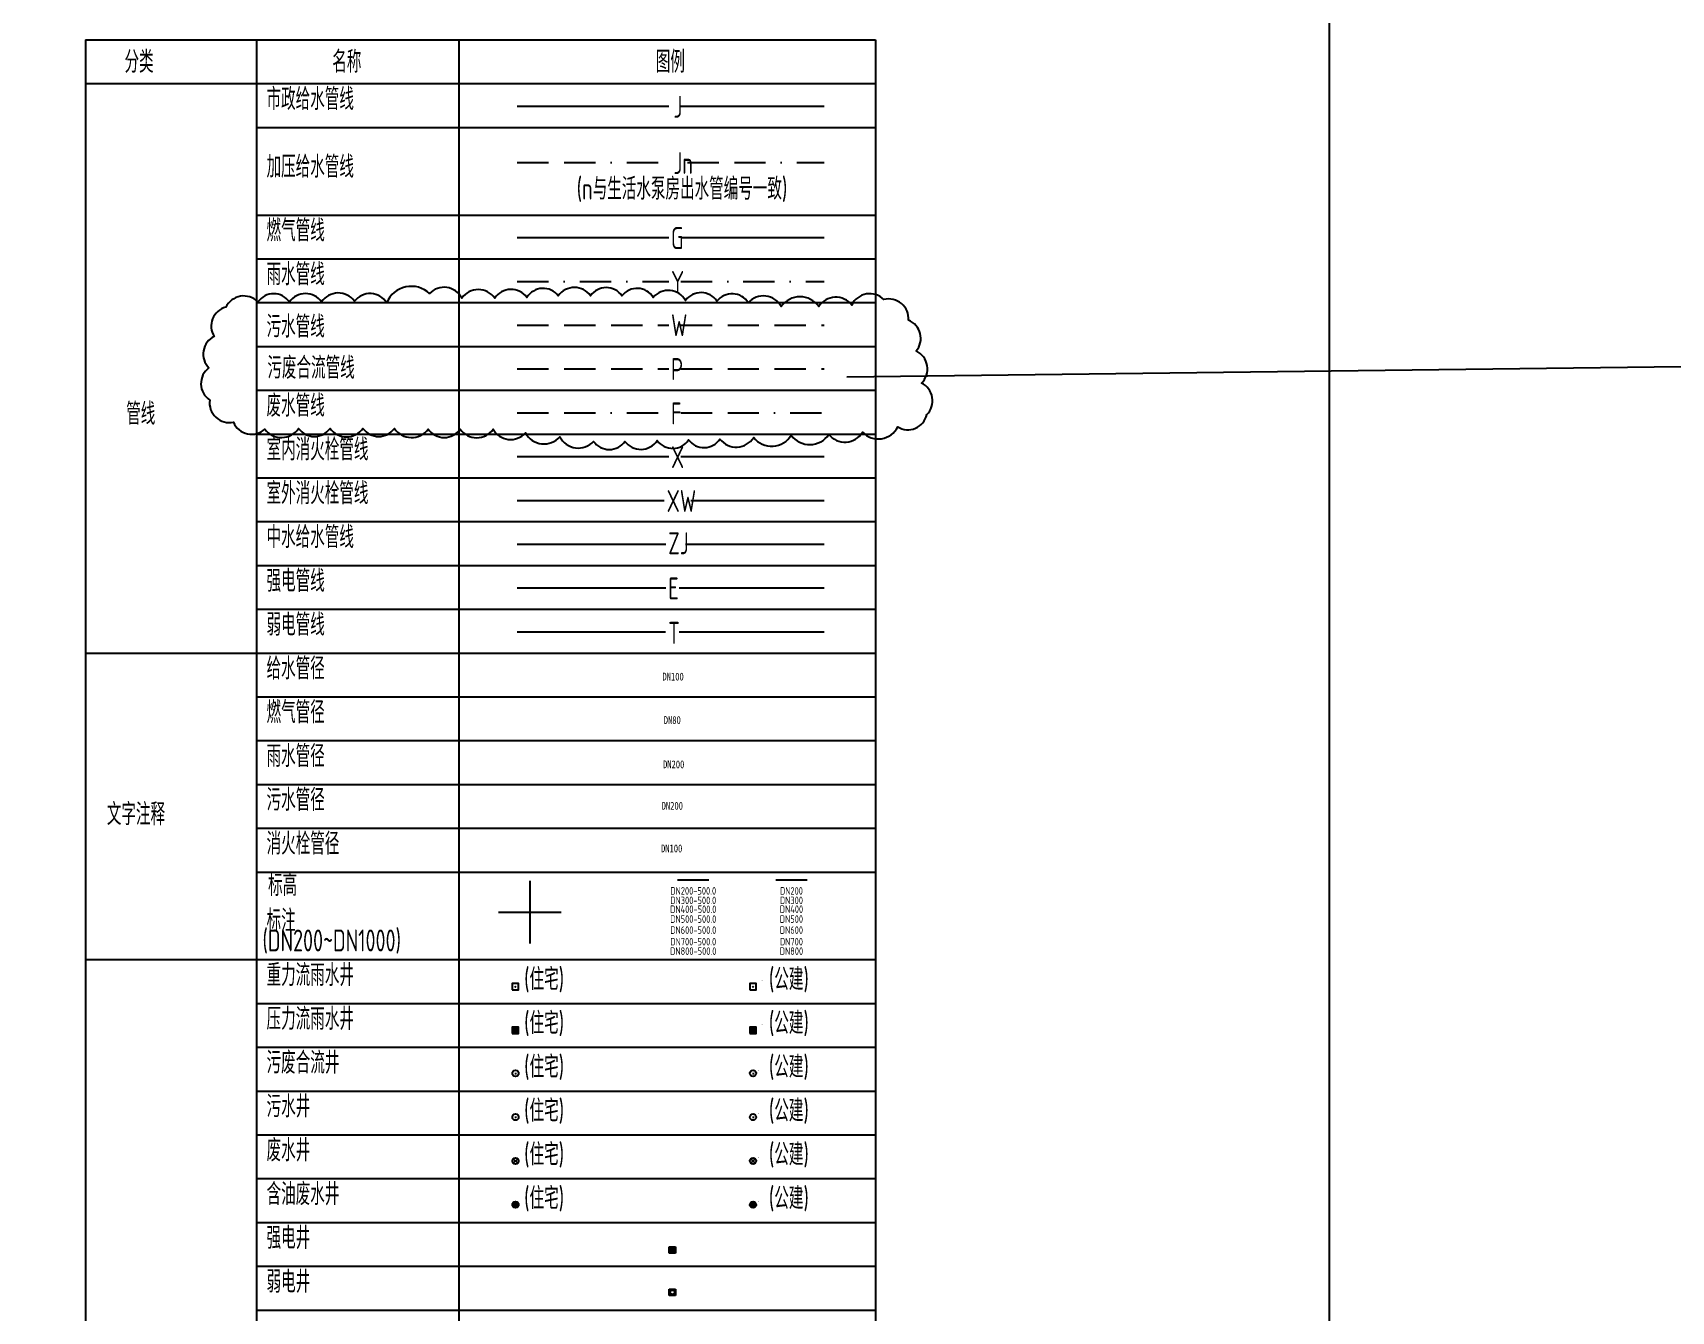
# Model space of a CAD drawing. Extents: x -84241 to 2571207, y -225492 to 1687411.
# Drawn here: x 112510 to 138707, y -3209 to 17221 of the extents above; entities that cross this region are included whole.
import ezdxf

# ---------------------------------------------------------------- set-up
doc = ezdxf.new("R2010")
doc.units = 0
doc.header["$LTSCALE"] = 1000
for name, pattern in [('BORDER', [1.75, 0.5, -0.25, 0.5, -0.25, 0, -0.25]), ('CONTINOUS', [0]), ('DASHDOT', [1, 0.5, -0.25, 0, -0.25]), ('DASHED', [0.75, 0.5, -0.25])]:
    doc.linetypes.add(name, pattern=pattern)
doc.layers.get('0').update_dxf_attribs({"linetype": 'CONTINUOUS'})
doc.layers.get('Defpoints').update_dxf_attribs({"linetype": 'CONTINUOUS'})
doc.layers.add('20200618更新内容', color=1, linetype='CONTINUOUS', plot=False)
for name, color, linetype in [('W-DRAI-DIMS', 51, 'CONTINUOUS'), ('W-DRAI-EQPM', 50, 'CONTINUOUS'), ('W-DRAI-NOTE', 50, 'CONTINUOUS'), ('W-DRAI-SEWA-PIPE', 4, 'DASHED'), ('W-DRAI-WAST-PIPE', 41, 'BORDER'), ('W-E-DIMS', 200, 'CONTINUOUS'), ('W-E-PIPE', 4, 'CONTINUOUS'), ('W-FRPT-HYDT-DIMS', 61, 'CONTINUOUS'), ('W-FRPT-HYDT-PIPE', 1, 'CONTINUOUS'), ('W-FRPT-NOTE', 60, 'CONTINUOUS'), ('W-GAS-DIMS', 201, 'CONTINUOUS'), ('W-GAS-NOTE', 200, 'CONTINUOUS'), ('W-GAS-PIPE', 2, 'CONTINUOUS'), ('W-gx-EN-note', 7, 'CONTINOUS'), ('W-gx-ET-note', 7, 'CONTINOUS'), ('W-NOTE', 40, 'CONTINUOUS'), ('W-RAIN-DIMS', 61, 'CONTINUOUS'), ('W-RAIN-EQPM', 60, 'CONTINUOUS'), ('W-RAIN-NOTE', 60, 'CONTINUOUS'), ('W-RAIN-PIPE', 6, 'DASHDOT'), ('W-RECL-PIPE', 6, 'CONTINUOUS'), ('W-T-DIMS', 140, 'CONTINUOUS'), ('W-T-PIPE', 6, 'CONTINUOUS'), ('W-WSUP-COOL-PIPE', 3, 'CONTINUOUS'), ('W-WSUP-DIMS', 41, 'CONTINUOUS'), ('W-WSUP-NOTE', 40, 'CONTINUOUS')]:
    doc.layers.add(name, color=color, linetype=linetype)
doc.styles.add('TH-STYLE1', font='', dxfattribs={"width": 0.8})
doc.styles.add('TH-STYLE3', font='tssdeng.shx', dxfattribs={"width": 0.7, "bigfont": 'tssdchn.shx'})
doc.styles.add('W-text', font='', dxfattribs={"width": 0.8})
doc.styles.get('TH-STYLE1').set_extended_font_data('STFangsong')
doc.styles.get('W-text').set_extended_font_data('STFangsong')
doc.dimstyles.new('w-DN200', dxfattribs={"dimtxt": 1.2, "dimasz": 0.5, "dimexe": 0.5, "dimexo": 0.5, "dimgap": 0.05, "dimtad": 1, "dimdec": 1, "dimzin": 0, "dimdsep": 46, "dimtxsty": 'W-text', "dimblk": 'ARCHTICK', "dimcen": 0.09, "dimdle": 0.5, "dimse1": 1, "dimse2": 1, "dimsd1": 1, "dimsd2": 1, "dimclrd": 256, "dimclre": 256, "dimclrt": 256, "dimadec": 0, "dimazin": 0, "dimtfac": 1, "dimtdec": 1, "dimtmove": 2, "dimatfit": 2, "dimfxl": 0.5, "dimtolj": 1, "dimlwd": -1, "dimlwe": -1, "dimarcsym": 0})
doc.dimstyles.new('w-DN300', dxfattribs={"dimtxt": 1.2, "dimasz": 0.5, "dimexe": 0.5, "dimexo": 0.5, "dimgap": 0.05, "dimtad": 1, "dimdec": 1, "dimzin": 0, "dimdsep": 46, "dimtxsty": 'W-text', "dimblk": 'ARCHTICK', "dimcen": 0.09, "dimdle": 0.5, "dimse1": 1, "dimse2": 1, "dimsd1": 1, "dimsd2": 1, "dimclrd": 256, "dimclre": 256, "dimclrt": 256, "dimadec": 0, "dimazin": 0, "dimtfac": 1, "dimtdec": 1, "dimtmove": 2, "dimatfit": 2, "dimfxl": 0.5, "dimtolj": 1, "dimlwd": -1, "dimlwe": -1, "dimarcsym": 0})
doc.dimstyles.new('w-DN400', dxfattribs={"dimtxt": 1.2, "dimasz": 0.5, "dimexe": 0.5, "dimexo": 0.5, "dimgap": 0.05, "dimtad": 1, "dimdec": 1, "dimzin": 0, "dimdsep": 46, "dimtxsty": 'W-text', "dimblk": 'ARCHTICK', "dimcen": 0.09, "dimdle": 0.5, "dimse1": 1, "dimse2": 1, "dimsd1": 1, "dimsd2": 1, "dimclrd": 256, "dimclre": 256, "dimclrt": 256, "dimadec": 0, "dimazin": 0, "dimtfac": 1, "dimtdec": 1, "dimtmove": 2, "dimatfit": 2, "dimfxl": 0.5, "dimtolj": 1, "dimlwd": -1, "dimlwe": -1, "dimarcsym": 0})
doc.dimstyles.new('w-DN500', dxfattribs={"dimtxt": 1.2, "dimasz": 0.5, "dimexe": 0.5, "dimexo": 0.5, "dimgap": 0.05, "dimtad": 1, "dimdec": 1, "dimzin": 0, "dimdsep": 46, "dimtxsty": 'W-text', "dimblk": 'ARCHTICK', "dimcen": 0.09, "dimdle": 0.5, "dimse1": 1, "dimse2": 1, "dimsd1": 1, "dimsd2": 1, "dimclrd": 256, "dimclre": 256, "dimclrt": 256, "dimadec": 0, "dimazin": 0, "dimtfac": 1, "dimtdec": 1, "dimtmove": 2, "dimatfit": 2, "dimfxl": 0.5, "dimtolj": 1, "dimlwd": -1, "dimlwe": -1, "dimarcsym": 0})
doc.dimstyles.new('w-DN600', dxfattribs={"dimtxt": 1.2, "dimasz": 0.5, "dimexe": 0.5, "dimexo": 0.5, "dimgap": 0.05, "dimtad": 1, "dimdec": 1, "dimzin": 0, "dimdsep": 46, "dimtxsty": 'W-text', "dimblk": 'ARCHTICK', "dimcen": 0.09, "dimdle": 0.5, "dimse1": 1, "dimse2": 1, "dimsd1": 1, "dimsd2": 1, "dimclrd": 256, "dimclre": 256, "dimclrt": 256, "dimadec": 0, "dimazin": 0, "dimtfac": 1, "dimtdec": 1, "dimtmove": 2, "dimatfit": 2, "dimfxl": 0.5, "dimtolj": 1, "dimlwd": -1, "dimlwe": -1, "dimarcsym": 0})
doc.dimstyles.new('w-DN700', dxfattribs={"dimtxt": 1.2, "dimasz": 0.5, "dimexe": 0.5, "dimexo": 0.5, "dimgap": 0.05, "dimtad": 1, "dimdec": 1, "dimzin": 0, "dimdsep": 46, "dimtxsty": 'W-text', "dimblk": 'ARCHTICK', "dimcen": 0.09, "dimdle": 0.5, "dimse1": 1, "dimse2": 1, "dimsd1": 1, "dimsd2": 1, "dimclrd": 256, "dimclre": 256, "dimclrt": 256, "dimadec": 0, "dimazin": 0, "dimtfac": 1, "dimtdec": 1, "dimtmove": 2, "dimatfit": 2, "dimfxl": 0.5, "dimtolj": 1, "dimlwd": -1, "dimlwe": -1, "dimarcsym": 0})
doc.dimstyles.new('w-DN800', dxfattribs={"dimtxt": 1.2, "dimasz": 0.5, "dimexe": 0.5, "dimexo": 0.5, "dimgap": 0.05, "dimtad": 1, "dimdec": 1, "dimzin": 0, "dimdsep": 46, "dimtxsty": 'W-text', "dimblk": 'ARCHTICK', "dimcen": 0.09, "dimdle": 0.5, "dimse1": 1, "dimse2": 1, "dimsd1": 1, "dimsd2": 1, "dimclrd": 256, "dimclre": 256, "dimclrt": 256, "dimadec": 0, "dimazin": 0, "dimtfac": 1, "dimtdec": 1, "dimtmove": 2, "dimatfit": 2, "dimfxl": 0.5, "dimtolj": 1, "dimlwd": -1, "dimlwe": -1, "dimarcsym": 0})

# ---------------------------------------------------------------- blocks, each defined once
blk = doc.blocks.new('*U109')
at = {"layer": 'W-WSUP-DIMS', "style": 'TH-STYLE1', "width": 0.8}
blk.add_text('DN100', height=1.25, dxfattribs=at).set_placement((0.49, 0.35))
blk = doc.blocks.new('*U112')
at = {"layer": 'W-DRAI-DIMS', "style": 'TH-STYLE1', "width": 0.8}
blk.add_text('DN200', height=1.25, dxfattribs=at).set_placement((0.71, 0.42))
blk = doc.blocks.new('*U113')
at = {"layer": 'W-FRPT-HYDT-DIMS', "style": 'TH-STYLE1', "width": 0.8}
blk.add_text('DN100', height=1.25, dxfattribs=at).set_placement((0.51, 0.78))
blk = doc.blocks.new('*U111')
at = {"layer": 'W-RAIN-DIMS', "style": 'TH-STYLE1', "width": 0.8}
blk.add_text('DN200', height=1.25, dxfattribs=at).set_placement((0.37, 0.26))
blk = doc.blocks.new('*U110')
at = {"layer": 'W-GAS-DIMS', "style": 'TH-STYLE1', "width": 0.8}
blk.add_text('DN80', height=1.25, dxfattribs=at).set_placement((0.5, 0.75))
blk = doc.blocks.new('*U104')
at = {"layer": 'W-DRAI-NOTE'}
for p, q in [((0, 5), (0, 0)), ((-5, 0), (0, 0)), ((0, 0), (5, 0)), ((0, 0), (0, -5))]:
    blk.add_line(p, q, dxfattribs=at)
blk = doc.blocks.new('*D399')
at = {"layer": 'Defpoints', "color": 0, "transparency": 16777216}
for p in [(122820, 3683), (123320, 3683), (123320, 3606)]:
    blk.add_point(p, dxfattribs=at)
at = {"transparency": 16777216, "insert": (123070, 3508), "char_height": 120, "attachment_point": 5, "style": 'TH-STYLE3'}
blk.add_mtext('\\A1;DN200-500.0', dxfattribs=at)
blk = doc.blocks.new('_ArchTick')
at = {"color": 0, "linetype": 'ByBlock', "const_width": 0.4}
blk.add_lwpolyline([(-0.5, -0.5), (0.5, 0.5)], dxfattribs=at)
blk = doc.blocks.new('*D400')
at = {"layer": 'Defpoints', "color": 0, "transparency": 16777216}
for p in [(122820, 3606), (123320, 3606), (123320, 3529)]:
    blk.add_point(p, dxfattribs=at)
at = {"transparency": 16777216, "insert": (123070, 3356), "char_height": 120, "attachment_point": 5, "style": 'TH-STYLE3'}
blk.add_mtext('\\A1;DN300-500.0', dxfattribs=at)
blk = doc.blocks.new('*D401')
at = {"layer": 'Defpoints', "color": 0, "transparency": 16777216}
for p in [(122820, 3529), (123320, 3529), (123320, 3452)]:
    blk.add_point(p, dxfattribs=at)
at = {"transparency": 16777216, "insert": (123070, 3215), "char_height": 120, "attachment_point": 5, "style": 'TH-STYLE3'}
blk.add_mtext('\\A1;DN400-500.0', dxfattribs=at)
blk = doc.blocks.new('*D402')
at = {"layer": 'Defpoints', "color": 0, "transparency": 16777216}
for p in [(122820, 3452), (123320, 3452), (123320, 3375)]:
    blk.add_point(p, dxfattribs=at)
at = {"transparency": 16777216, "insert": (123070, 3057), "char_height": 120, "attachment_point": 5, "style": 'TH-STYLE3'}
blk.add_mtext('\\A1;DN500-500.0', dxfattribs=at)
blk = doc.blocks.new('*D403')
at = {"layer": 'Defpoints', "color": 0, "transparency": 16777216}
for p in [(122820, 3375), (123320, 3375), (123320, 3299)]:
    blk.add_point(p, dxfattribs=at)
at = {"transparency": 16777216, "insert": (123070, 2881), "char_height": 120, "attachment_point": 5, "style": 'TH-STYLE3'}
blk.add_mtext('\\A1;DN600-500.0', dxfattribs=at)
blk = doc.blocks.new('*D404')
at = {"layer": 'Defpoints', "color": 0, "transparency": 16777216}
for p in [(122820, 3299), (123320, 3299), (123320, 3222)]:
    blk.add_point(p, dxfattribs=at)
at = {"transparency": 16777216, "insert": (123070, 2696), "char_height": 120, "attachment_point": 5, "style": 'TH-STYLE3'}
blk.add_mtext('\\A1;DN700-500.0', dxfattribs=at)
blk = doc.blocks.new('*D405')
at = {"layer": 'Defpoints', "color": 0, "transparency": 16777216}
for p in [(122820, 3222), (123320, 3222), (123320, 3145)]:
    blk.add_point(p, dxfattribs=at)
at = {"transparency": 16777216, "insert": (123070, 2545), "char_height": 120, "attachment_point": 5, "style": 'TH-STYLE3'}
blk.add_mtext('\\A1;DN800-500.0', dxfattribs=at)
blk = doc.blocks.new('*U194')
at = {"layer": 'W-NOTE'}
blk.add_lwpolyline([(0, 0), (1074, 0), (1074, 821), (0, 821)], close=True, dxfattribs=at)
blk = doc.blocks.new('总图含油废水井')
h = blk.add_hatch(color=8)
edge = h.paths.add_edge_path()
edge.add_arc((0, 0.01), 0.5, 0, 360)
at = {"layer": 'Defpoints'}
for p, q in [((-0.1, 0), (0.1, 0)), ((0, 0.1), (0, -0.1))]:
    blk.add_line(p, q, dxfattribs=at)
at = {"layer": 'W-DRAI-EQPM'}
blk.add_circle((0, 0.01), 0.5, dxfattribs=at)
blk = doc.blocks.new('总图污水井')
at = {"layer": 'Defpoints'}
for p, q in [((-0.1, 0), (0.1, 0)), ((0, 0.1), (0, -0.1))]:
    blk.add_line(p, q, dxfattribs=at)
at = {"layer": 'W-DRAI-EQPM'}
blk.add_circle((0, 0.01), 0.5, dxfattribs=at)
blk = doc.blocks.new('总图重力流雨水井')
at = {"layer": 'Defpoints'}
for p, q in [((-0.07, -0.07), (0.07, 0.07)), ((-0.07, 0.07), (0.07, -0.07))]:
    blk.add_line(p, q, dxfattribs=at)
at = {"layer": 'W-RAIN-EQPM'}
blk.add_lwpolyline([(-0.5, -0.5), (0.5, -0.5), (0.5, 0.5), (-0.5, 0.5)], close=True, dxfattribs=at)
blk = doc.blocks.new('*U203')
at = {"layer": 'Defpoints'}
for p, q in [((-0.07, -0.07), (0.07, 0.07)), ((-0.07, 0.07), (0.07, -0.07))]:
    blk.add_line(p, q, dxfattribs=at)
at = {"layer": 'W-RAIN-EQPM'}
blk.add_lwpolyline([(-0.5, -0.5), (0.5, -0.5), (0.5, 0.5), (-0.5, 0.5)], close=True, dxfattribs=at)
blk = doc.blocks.new('总体重力流雨水井')
at = {"layer": 'W-RAIN-EQPM', "xscale": 100, "yscale": 100, "zscale": 100}
blk.add_blockref('*U203', (0, 0), dxfattribs=at)
at = {"layer": 'Defpoints', "style": 'TH-STYLE1', "width": 0.7}
blk.add_attdef('-', (79, 28), '', height=50, dxfattribs=at)
blk = doc.blocks.new('*U201')
h = blk.add_hatch(color=8)
h.paths.add_polyline_path([(-50, -50), (50, -50), (50, 50), (-50, 50)])
edge = h.paths.add_edge_path(flags=16)
edge.add_line((-7, -7), (7, 7))
at = {"layer": 'W-RAIN-EQPM', "xscale": 100, "yscale": 100, "zscale": 100}
blk.add_blockref('*U203', (0, 0), dxfattribs=at)
at = {"layer": 'Defpoints', "style": 'TH-STYLE1', "width": 0.7}
blk.add_attdef('-', (79, 28), '', height=50, dxfattribs=at)
blk = doc.blocks.new('总图压力流雨水井')
blk.add_hatch(color=8).paths.add_polyline_path([(-0.5, -0.5), (0.5, -0.5), (0.5, 0.5), (-0.5, 0.5)])
at = {"layer": 'Defpoints'}
for p, q in [((-0.07, -0.07), (0.07, 0.07)), ((-0.07, 0.07), (0.07, -0.07))]:
    blk.add_line(p, q, dxfattribs=at)
at = {"layer": 'W-RAIN-EQPM'}
blk.add_lwpolyline([(-0.5, -0.5), (0.5, -0.5), (0.5, 0.5), (-0.5, 0.5)], close=True, dxfattribs=at)
blk = doc.blocks.new('总图污废合流井')
at = {"layer": 'Defpoints'}
for p, q in [((-0.1, 0), (0.1, 0)), ((0, 0.1), (0, -0.1))]:
    blk.add_line(p, q, dxfattribs=at)
at = {"layer": 'W-DRAI-EQPM'}
blk.add_circle((0, 0.01), 0.5, dxfattribs=at)
blk = doc.blocks.new('总图废水井')
at = {"layer": 'Defpoints'}
for p, q in [((-0.1, 0), (0.1, 0)), ((0, 0.1), (0, -0.1))]:
    blk.add_line(p, q, dxfattribs=at)
at = {"layer": 'W-DRAI-EQPM'}
for p, q in [((-0.36, 0.36), (0.35, -0.35)), ((0.35, 0.35), (-0.35, -0.35))]:
    blk.add_line(p, q, dxfattribs=at)
blk.add_circle((0, 0.01), 0.5, dxfattribs=at)
blk = doc.blocks.new('总体含油废水井')
h = blk.add_hatch(color=8)
edge = h.paths.add_edge_path()
edge.add_arc((0, 1), 50, 0, 360)
edge = h.paths.add_edge_path(flags=16)
edge.add_line((-10, 0), (10, 0))
edge = h.paths.add_edge_path(flags=16)
edge.add_line((0, 10), (0, -10))
at = {"layer": 'W-DRAI-EQPM', "xscale": 100, "yscale": 100, "zscale": 100}
blk.add_blockref('总图污水井', (0, 0), dxfattribs=at)
at = {"layer": 'Defpoints', "style": 'TH-STYLE1', "width": 0.7}
blk.add_attdef('1', (72, 32), '', height=50, dxfattribs=at)
blk = doc.blocks.new('总体污废合流井')
at = {"layer": 'W-DRAI-EQPM', "xscale": 100, "yscale": 100, "zscale": 100}
blk.add_blockref('总图污水井', (0, 0), dxfattribs=at)
at = {"layer": 'Defpoints', "style": 'TH-STYLE1', "width": 0.7}
blk.add_attdef('-', (72, 32), '', height=50, dxfattribs=at)
blk = doc.blocks.new('总体污水井')
at = {"layer": 'W-DRAI-EQPM', "xscale": 100, "yscale": 100, "zscale": 100}
blk.add_blockref('总图污水井', (0, 0), dxfattribs=at)
at = {"layer": 'Defpoints', "style": 'TH-STYLE1', "width": 0.7}
blk.add_attdef('1', (72, 32), '', height=50, dxfattribs=at)
blk = doc.blocks.new('总体废水井')
at = {"layer": 'W-DRAI-EQPM'}
for p, q in [((35, -35), (-35, 35)), ((-35, -35), (35, 35))]:
    blk.add_line(p, q, dxfattribs=at)
at = {"layer": 'W-DRAI-EQPM', "xscale": 100, "yscale": 100, "zscale": 100}
blk.add_blockref('总图污水井', (0, 0), dxfattribs=at)
at = {"layer": 'Defpoints', "style": 'TH-STYLE1', "width": 0.7}
blk.add_attdef('1', (72, 31), '', height=50, dxfattribs=at)
blk = doc.blocks.new('*U197')
for p, q in [((-0.5, -0.5), (0.5, 0.5)), ((-0.5, 0.5), (0.5, -0.5)), ((-0.5, 0.5), (0.5, 0.5)), ((-0.5, -0.5), (-0.5, 0.5)), ((0.5, 0.5), (0.5, -0.5)), ((0.5, -0.5), (-0.5, -0.5))]:
    blk.add_line(p, q)
blk.add_circle((0, 0), 0.35)
blk = doc.blocks.new('弱电井')
for p, q in [((-0.5, 0.5), (0.5, 0.5)), ((-0.5, -0.5), (-0.5, 0.5)), ((0.5, 0.5), (0.5, -0.5)), ((0.5, -0.5), (-0.5, -0.5))]:
    blk.add_line(p, q)
blk.add_circle((0, 0), 0.35)
blk = doc.blocks.new('*D406')
at = {"layer": 'Defpoints', "color": 0, "transparency": 16777216}
for p in [(124390, 3683), (124890, 3683), (124890, 3606)]:
    blk.add_point(p, dxfattribs=at)
at = {"transparency": 16777216, "insert": (124640, 3508), "char_height": 120, "attachment_point": 5, "style": 'TH-STYLE3'}
blk.add_mtext('\\A1;DN200', dxfattribs=at)
blk = doc.blocks.new('*D407')
at = {"layer": 'Defpoints', "color": 0, "transparency": 16777216}
for p in [(124390, 3606), (124890, 3606), (124890, 3529)]:
    blk.add_point(p, dxfattribs=at)
at = {"transparency": 16777216, "insert": (124640, 3356), "char_height": 120, "attachment_point": 5, "style": 'TH-STYLE3'}
blk.add_mtext('\\A1;DN300', dxfattribs=at)
blk = doc.blocks.new('*D408')
at = {"layer": 'Defpoints', "color": 0, "transparency": 16777216}
for p in [(124390, 3529), (124890, 3529), (124890, 3452)]:
    blk.add_point(p, dxfattribs=at)
at = {"transparency": 16777216, "insert": (124640, 3216), "char_height": 120, "attachment_point": 5, "style": 'TH-STYLE3'}
blk.add_mtext('\\A1;DN400', dxfattribs=at)
blk = doc.blocks.new('*D409')
at = {"layer": 'Defpoints', "color": 0, "transparency": 16777216}
for p in [(124390, 3452), (124890, 3452), (124890, 3375)]:
    blk.add_point(p, dxfattribs=at)
at = {"transparency": 16777216, "insert": (124640, 3057), "char_height": 120, "attachment_point": 5, "style": 'TH-STYLE3'}
blk.add_mtext('\\A1;DN500', dxfattribs=at)
blk = doc.blocks.new('*D410')
at = {"layer": 'Defpoints', "color": 0, "transparency": 16777216}
for p in [(124390, 3375), (124890, 3375), (124890, 3299)]:
    blk.add_point(p, dxfattribs=at)
at = {"transparency": 16777216, "insert": (124640, 2881), "char_height": 120, "attachment_point": 5, "style": 'TH-STYLE3'}
blk.add_mtext('\\A1;DN600', dxfattribs=at)
blk = doc.blocks.new('*D411')
at = {"layer": 'Defpoints', "color": 0, "transparency": 16777216}
for p in [(124390, 3299), (124890, 3299), (124890, 3222)]:
    blk.add_point(p, dxfattribs=at)
at = {"transparency": 16777216, "insert": (124640, 2696), "char_height": 120, "attachment_point": 5, "style": 'TH-STYLE3'}
blk.add_mtext('\\A1;DN700', dxfattribs=at)
blk = doc.blocks.new('*D412')
at = {"layer": 'Defpoints', "color": 0, "transparency": 16777216}
for p in [(124390, 3222), (124890, 3222), (124890, 3145)]:
    blk.add_point(p, dxfattribs=at)
at = {"transparency": 16777216, "insert": (124640, 2545), "char_height": 120, "attachment_point": 5, "style": 'TH-STYLE3'}
blk.add_mtext('\\A1;DN800', dxfattribs=at)

msp = doc.modelspace()

# ---------------------------------------------------------------- linework, layer by layer
for p, q in [((113350.34, 17109.17), (125984.31, 17109.17)), ((113350.34, 17109.17), (113350.34, -22990.83)), ((116085.65, 17109.17), (116085.65, -10190.83)), ((119320.96, 17109.17), (119320.96, -10190.83)), ((125984.31, 17109.17), (125984.31, -10190.83)), ((113350.34, 16409.17), (125984.31, 16409.17)), ((116085.65, 15709.17), (125984.31, 15709.17)), ((116085.65, 14309.17), (125984.31, 14309.17)), ((116085.65, 13609.17), (125984.31, 13609.17)), ((116085.65, 12909.17), (125984.31, 12909.17)), ((116085.65, 12209.17), (125984.31, 12209.17)), ((116085.65, 11509.17), (125984.31, 11509.17)), ((116085.65, 10809.17), (125984.31, 10809.17)), ((116085.65, 10109.17), (125984.31, 10109.17)), ((116085.65, 9409.17), (125984.31, 9409.17)), ((116085.65, 8709.17), (125984.31, 8709.17)), ((116085.65, 8009.17), (125984.31, 8009.17)), ((113350.34, 7309.17), (125984.31, 7309.17)), ((116085.65, 6609.17), (125984.31, 6609.17)), ((116085.65, 5909.17), (125984.31, 5909.17)), ((116085.65, 5209.17), (125984.31, 5209.17)), ((116085.65, 4509.17), (125984.31, 4509.17)), ((116085.65, 3809.17), (125984.31, 3809.17)), ((122820.44, 3682.92), (123320.44, 3682.92)), ((124389.98, 3682.92), (124889.98, 3682.92)), ((113350.34, 2409.17), (125984.31, 2409.17)), ((116375.56, 2409.17), (125984.31, 2409.17)), ((116085.65, 1709.17), (125984.31, 1709.17)), ((116085.65, 1009.17), (125984.31, 1009.17)), ((116085.65, 309.17), (125984.31, 309.17)), ((116085.65, -390.83), (125984.31, -390.83)), ((116085.65, -1090.83), (125984.31, -1090.83)), ((116085.65, -1790.83), (125984.31, -1790.83)), ((116085.65, -2490.83), (125984.31, -2490.83)), ((116085.65, -3190.83), (125984.31, -3190.83))]:
    msp.add_line(p, q)
at = {"layer": '20200618更新内容'}
msp.add_line((125527.03, 11721.21), (138864.2, 11886.46), dxfattribs=at)
msp.add_lwpolyline([(118168.73, 12907.61, 0.52056705), (117654.25, 12932.1, 0.52056705), (117654.25, 12932.1, 0.52056705), (117127.53, 12919.86, 0.52056705), (117127.53, 12919.86, 0.52056705), (116613.06, 12919.86, 0.52056705), (116613.06, 12919.86, 0.52056705), (116110.83, 12919.86, 0.52056705), (116110.83, 12919.86, 0.52056705), (115596.36, 12834.16, 0.52056705), (115596.36, 12834.16, 0.52056705), (115412.62, 12368.93, 0.52056705), (115412.62, 12368.93, 0.52056705), (115326.87, 11866.97, 0.52056705), (115326.87, 11866.97, 0.52056705), (115339.12, 11352.78, 0.52056705), (115339.12, 11352.78, 0.52056705), (115718.85, 10997.73, 0.52056705), (115718.85, 10997.73, 0.52056705), (116221.08, 10887.55, 0.52056705), (116221.08, 10887.55, 0.52056705), (116760.05, 10899.79, 0.52056705), (116760.05, 10899.79, 0.52056705), (117262.27, 10899.79, 0.52056705), (117262.27, 10899.79, 0.52056705), (117789, 10899.79, 0.52056705), (117789, 10899.79, 0.52056705), (118291.22, 10899.79, 0.52056705), (118291.22, 10899.79, 0.52056705), (118830.19, 10887.55, 0.52056705), (118830.19, 10887.55, 0.52056705), (119344.67, 10887.55, 0.52056705), (119344.67, 10887.55, 0.52056705), (119871.39, 10887.55, 0.52056705), (119871.39, 10887.55, 0.52056705), (120385.86, 10826.34, 0.52056705), (120385.86, 10826.34, 0.52056705), (120937.09, 10765.12, 0.52056705), (120937.09, 10765.12, 0.52056705), (121476.06, 10691.66, 0.52056705), (121476.06, 10691.66, 0.52056705), (121978.28, 10691.66, 0.52056705), (121978.28, 10691.66, 0.52056705), (122492.76, 10703.91, 0.52056705), (122492.76, 10703.91, 0.52056705), (122994.98, 10716.15, 0.52056705), (122994.98, 10716.15, 0.52056705), (123497.2, 10728.39, 0.52056705), (123497.2, 10728.39, 0.52056705), (124036.18, 10752.88, 0.52056705), (124036.18, 10752.88, 0.52056705), (124636.4, 10789.61, 0.52056705), (124636.4, 10789.61, 0.52056705), (125236.62, 10801.85, 0.52056705), (125236.62, 10801.85, 0.52056705), (125775.59, 10838.58, 0.52056705), (125775.59, 10838.58, 0.52056705), (126339.06, 10924.28, 0.52056705), (126339.06, 10924.28, 0.52056705), (126804.53, 11120.16, 0.52056705), (126804.53, 11120.16, 0.52056705), (126718.79, 11622.12, 0.52056705), (126718.79, 11622.12, 0.52056705), (126633.04, 12136.32, 0.52056705), (126633.04, 12136.32, 0.52056705), (126510.55, 12626.03, 0.52056705), (126510.55, 12626.03, 0.52056705), (126118.57, 12956.58, 0.52056705), (126118.57, 12956.58, 0.52056705), (125604.1, 12870.88, 0.52056705), (125604.1, 12870.88, 0.52056705), (125077.37, 12846.4, 0.52056705), (125077.37, 12846.4, 0.52056705), (124477.15, 12846.4, 0.52056705), (124477.15, 12846.4, 0.52056705), (123950.43, 12907.61, 0.52056705), (123950.43, 12907.61, 0.52056705), (123448.21, 12932.1, 0.52056705), (123448.21, 12932.1, 0.52056705), (122945.98, 12944.34, 0.52056705), (122945.98, 12944.34, 0.52056705), (122431.51, 12993.31, 0.52056705), (122431.51, 12993.31, 0.52056705), (121929.28, 13017.8, 0.52056705), (121929.28, 13017.8, 0.52056705), (121427.06, 13017.8, 0.52056705), (121427.06, 13017.8, 0.52056705), (120912.59, 13017.8, 0.52056705), (120912.59, 13017.8, 0.52056705), (120410.36, 12993.31, 0.52056705), (120410.36, 12993.31, 0.52056705), (119895.89, 12981.07, 0.52056705), (119895.89, 12981.07, 0.52056705), (119369.17, 12981.07, 0.52056705), (119369.17, 12981.07, 0.52056705), (118854.69, 13054.53, 0.52056705), (118854.69, 13054.53, 0.52056705)], format="xyb", close=True, dxfattribs=at)
at = {"layer": 'W-DRAI-SEWA-PIPE'}
for p, q in [((120256.4, 12548.93), (122677.49, 12548.93)), ((122870.68, 12548.93), (125160.89, 12548.93)), ((120256.4, 11848.93), (122677.49, 11848.93)), ((122870.68, 11848.93), (125160.89, 11848.93))]:
    msp.add_line(p, q, dxfattribs=at)
at = {"layer": 'W-DRAI-WAST-PIPE', "linetype": 'BORDER'}
for p, q in [((120256.4, 11148.93), (122677.49, 11148.93)), ((122870.68, 11148.93), (125160.89, 11148.93))]:
    msp.add_line(p, q, dxfattribs=at)
at = {"layer": 'W-E-PIPE'}
for p, q in [((120256.4, 8348.93), (122633.32, 8348.93)), ((122846.16, 8348.93), (125160.89, 8348.93))]:
    msp.add_line(p, q, dxfattribs=at)
at = {"layer": 'W-FRPT-HYDT-PIPE'}
for p, q in [((120256.4, 10448.93), (122677.49, 10448.93)), ((122870.68, 10448.93), (125160.89, 10448.93)), ((120256.4, 9748.93), (122607.14, 9748.93)), ((123032.74, 9748.93), (125160.89, 9748.93))]:
    msp.add_line(p, q, dxfattribs=at)
at = {"layer": 'W-GAS-PIPE'}
for p, q in [((120256.4, 13948.93), (122677.49, 13948.93)), ((122870.68, 13948.93), (125160.89, 13948.93))]:
    msp.add_line(p, q, dxfattribs=at)
at = {"layer": 'W-RAIN-PIPE'}
for p, q in [((120256.4, 13248.93), (122677.49, 13248.93)), ((122870.68, 13248.93), (125160.89, 13248.93))]:
    msp.add_line(p, q, dxfattribs=at)
at = {"layer": 'W-RECL-PIPE'}
for p, q in [((120256.4, 9048.93), (122632.71, 9048.93)), ((122947.31, 9048.93), (125160.89, 9048.93))]:
    msp.add_line(p, q, dxfattribs=at)
at = {"layer": 'W-T-PIPE'}
for p, q in [((120256.4, 7648.93), (122626.52, 7648.93)), ((122843.63, 7648.93), (125160.89, 7648.93))]:
    msp.add_line(p, q, dxfattribs=at)
at = {"layer": 'W-WSUP-COOL-PIPE'}
for p, q in [((120256.4, 16048.93), (122677.49, 16048.93)), ((122870.68, 16048.93), (125160.89, 16048.93))]:
    msp.add_line(p, q, dxfattribs=at)
at = {"layer": 'W-WSUP-COOL-PIPE', "linetype": 'BORDER'}
for p, q in [((120256.4, 15148.93), (122677.02, 15148.93)), ((122977.2, 15148.93), (125160.89, 15148.93))]:
    msp.add_line(p, q, dxfattribs=at)

# ---------------------------------------------------------------- block references
at = {"layer": 'W-DRAI-DIMS', "xscale": 100, "yscale": 100, "zscale": 100}
msp.add_blockref('*U112', (122494.56, 4763.23), dxfattribs=at)
at = {"layer": 'W-DRAI-EQPM', "xscale": 100, "yscale": 100, "zscale": 100}
for name, p in [('总图污废合流井', (120227.94, 591.55)), ('总图污水井', (120227.94, -108.45)), ('总图废水井', (120227.94, -807.94)), ('总图含油废水井', (120227.94, -1508.45))]:
    msp.add_blockref(name, p, dxfattribs=at)
at = {"layer": 'W-DRAI-EQPM'}
for name, p, values in [('总体污废合流井', (124026.93, 591.32), {'-': '-'}), ('总体污水井', (124026.93, -108.45), {'1': '-'}), ('总体废水井', (124026.93, -807.94), {'1': '-'}), ('总体含油废水井', (124026.92, -1508.98), {'1': '-'})]:
    msp.add_blockref(name, p, dxfattribs=at).add_auto_attribs(values)
at = {"layer": 'W-DRAI-NOTE', "xscale": 100, "yscale": 100, "zscale": 100}
msp.add_blockref('*U104', (120457.21, 3166.67), dxfattribs=at)
at = {"layer": 'W-FRPT-HYDT-DIMS', "xscale": 100, "yscale": 100, "zscale": 100}
msp.add_blockref('*U113', (122503.94, 4046.14), dxfattribs=at)
at = {"layer": 'W-GAS-DIMS', "xscale": 100, "yscale": 100, "zscale": 100}
msp.add_blockref('*U110', (122549.13, 6101), dxfattribs=at)
at = {"layer": 'W-gx-EN-note', "xscale": 100, "yscale": 100, "zscale": 100}
msp.add_blockref('弱电井', (122736.8, -2906.8), dxfattribs=at)
at = {"layer": 'W-gx-ET-note', "xscale": 100, "yscale": 100, "zscale": 100}
msp.add_blockref('*U197', (122736.8, -2231.83), dxfattribs=at)
at = {"layer": 'W-NOTE', "xscale": 100, "yscale": 100, "zscale": 100}
msp.add_blockref('*U194', (25842.89, -57205.04), dxfattribs=at)
at = {"layer": 'W-RAIN-DIMS', "xscale": 100, "yscale": 100, "zscale": 100}
msp.add_blockref('*U111', (122550.15, 5441.44), dxfattribs=at)
at = {"layer": 'W-RAIN-EQPM', "xscale": 100, "yscale": 100, "zscale": 100}
for name, p in [('总图重力流雨水井', (120224.36, 1977.99)), ('总图压力流雨水井', (120224.36, 1277.99))]:
    msp.add_blockref(name, p, dxfattribs=at)
at = {"layer": 'W-RAIN-EQPM'}
ref = msp.add_blockref('总体重力流雨水井', (124026.91, 1977.99), dxfattribs=at)
ref.add_attrib('-', '-', (124155.7, 2055.76), dxfattribs={"layer": 'Defpoints', "height": 50, "style": 'TH-STYLE1', "width": 0.7})
ref = msp.add_blockref('*U201', (124026.91, 1277.99), dxfattribs=at)
ref.add_attrib('-', '-', (124155.7, 1355.76), dxfattribs={"layer": 'Defpoints', "height": 50, "style": 'TH-STYLE1', "width": 0.7})
at = {"layer": 'W-WSUP-DIMS', "xscale": 100, "yscale": 100, "zscale": 100}
msp.add_blockref('*U109', (122528.99, 6834.91), dxfattribs=at)

# ---------------------------------------------------------------- texts
at = {"layer": 'W-DRAI-NOTE', "style": 'TH-STYLE3', "width": 0.7}
for s, p in [('W', (122714.87, 12372.3)), ('P', (122714.87, 11672.3)), ('F', (122714.87, 10962.43)), ('ZJ', (122670.06, 8887.5))]:
    msp.add_text(s, height=350, dxfattribs=at).set_placement(p)
at = {"layer": 'W-E-DIMS', "style": 'TH-STYLE3', "width": 0.7}
msp.add_text('E', height=350, dxfattribs=at).set_placement((122670.06, 8166.06))
at = {"layer": 'W-FRPT-NOTE', "style": 'TH-STYLE3', "width": 0.7}
for s, p in [('X', (122714.87, 10263.55)), ('XW', (122644.53, 9563.55))]:
    msp.add_text(s, height=350, dxfattribs=at).set_placement(p)
at = {"layer": 'W-GAS-NOTE', "style": 'TH-STYLE3', "width": 0.7}
msp.add_text('G', height=350, dxfattribs=at).set_placement((122714.87, 13765.22))
at = {"layer": 'W-NOTE', "style": 'TH-STYLE3', "width": 0.7}
for s, p in [('分类', (113976.64, 16581.89)), ('名称', (117298.79, 16581.89)), ('图例', (122471.96, 16581.89)), ('市政给水管线', (116247.65, 15987.15)), ('加压给水管线', (116247.65, 14905.25)), ('(n与生活水泵房出水管编号一致)', (121205.92, 14553.14)), ('燃气管线', (116247.65, 13887.15)), ('雨水管线', (116247.65, 13187.15)), ('污水管线', (116247.65, 12350.77)), ('污废合流管线', (116261.32, 11691.53)), ('管线', (114003.43, 10957.75)), ('废水管线', (116247.65, 11087.15)), ('室内消火栓管线', (116247.65, 10387.15)), ('室外消火栓管线', (116247.65, 9687.15)), ('中水给水管线', (116247.65, 8987.15)), ('强电管线', (116247.65, 8287.15)), ('弱电管线', (116247.65, 7587.15)), ('给水管径', (116247.65, 6887.15)), ('燃气管径', (116247.65, 6187.15)), ('雨水管径', (116247.65, 5487.15)), ('污水管径', (116247.65, 4787.15)), ('文字注释', (113694.07, 4558.03)), ('消火栓管径', (116247.65, 4087.15)), ('标高', (116271.98, 3425.51)), ('标注', (116248.08, 2857.26)), ('(DN200~DN1000)', (116182.14, 2540.57)), ('重力流雨水井', (116248.08, 1987.15)), ('(住宅)', (120365.42, 1920.95)), ('(公建)', (124279.04, 1920.95)), ('压力流雨水井', (116248.08, 1287.15)), ('(住宅)', (120365.42, 1220.95)), ('(公建)', (124279.04, 1220.95)), ('污废合流井', (116248.08, 587.15)), ('(住宅)', (120365.42, 520.95)), ('(公建)', (124279.04, 520.95)), ('污水井', (116248.08, -112.85)), ('(住宅)', (120365.42, -179.05)), ('(公建)', (124279.04, -179.05)), ('废水井', (116248.08, -812.85)), ('(住宅)', (120365.42, -879.05)), ('(公建)', (124279.04, -879.05)), ('含油废水井', (116248.08, -1512.85)), ('(住宅)', (120365.42, -1579.05)), ('(公建)', (124279.04, -1579.05)), ('强电井', (116248.08, -2212.85)), ('弱电井', (116248.08, -2912.85))]:
    msp.add_text(s, height=350, dxfattribs=at).set_placement(p)
at = {"layer": 'W-RAIN-NOTE', "style": 'TH-STYLE3', "width": 0.7}
msp.add_text('Y', height=350, dxfattribs=at).set_placement((122714.87, 13065.22))
at = {"layer": 'W-T-DIMS', "style": 'TH-STYLE3', "width": 0.7}
msp.add_text('T', height=350, dxfattribs=at).set_placement((122670.06, 7456.58))
at = {"layer": 'W-WSUP-NOTE', "style": 'TH-STYLE3', "width": 0.7}
for s, p in [('J', (122754.36, 15862.98)), ('Jn', (122754.36, 14962.98))]:
    msp.add_text(s, height=350, dxfattribs=at).set_placement(p)

# ---------------------------------------------------------------- dimensions: what is measured, and where the dimension line sits
for base, p1, p2, dimstyle, override, picture, middle in [((123320.44, 3606.04), (122820.44, 3682.92), (123320.44, 3682.92), 'w-DN200', {"dimscale": 100, "dimpost": 'DN200-<>', "dimtxsty": 'TH-STYLE3'}, '*D399', (123070.44, 3507.84)), ((123320.44, 3529.16), (122820.44, 3606.04), (123320.44, 3606.04), 'w-DN300', {"dimscale": 100, "dimpost": 'DN300-<>', "dimtxsty": 'TH-STYLE3'}, '*D400', (123070.44, 3355.53)), ((123320.44, 3375.41), (122820.44, 3452.28), (123320.44, 3452.28), 'w-DN500', {"dimscale": 100, "dimpost": 'DN500-<>', "dimtxsty": 'TH-STYLE3'}, '*D402', (123070.44, 3056.66)), ((123320.44, 3298.53), (122820.44, 3375.41), (123320.44, 3375.41), 'w-DN600', {"dimscale": 100, "dimpost": 'DN600-<>', "dimtxsty": 'TH-STYLE3'}, '*D403', (123070.44, 2881.01)), ((123320.44, 3221.65), (122820.44, 3298.53), (123320.44, 3298.53), 'w-DN700', {"dimscale": 100, "dimpost": 'DN700-<>', "dimtxsty": 'TH-STYLE3'}, '*D404', (123070.44, 2695.81)), ((123320.44, 3144.77), (122820.44, 3221.65), (123320.44, 3221.65), 'w-DN800', {"dimscale": 100, "dimpost": 'DN800-<>', "dimtxsty": 'TH-STYLE3'}, '*D405', (123070.44, 2544.86))]:
    dim = msp.add_linear_dim(base=base, p1=p1, p2=p2, dimstyle=dimstyle, override=override)
    dim.commit()
    dim.dimension.update_dxf_attribs({"geometry": picture, "text_midpoint": middle, "dimtype": 160})
for base, p1, p2, text, dimstyle, override, picture, middle in [((124889.98, 3606.04), (124389.98, 3682.92), (124889.98, 3682.92), 'DN200', 'w-DN200', {"dimscale": 100, "dimpost": 'DN200-<>', "dimtxsty": 'TH-STYLE3'}, '*D406', (124639.98, 3507.84)), ((124889.98, 3529.16), (124389.98, 3606.04), (124889.98, 3606.04), 'DN300', 'w-DN300', {"dimscale": 100, "dimpost": 'DN300-<>', "dimtxsty": 'TH-STYLE3'}, '*D407', (124639.98, 3355.53)), ((124889.98, 3452.28), (124389.98, 3529.16), (124889.98, 3529.16), 'DN400', 'w-DN400', {"dimscale": 100, "dimpost": 'DN400-<>', "dimtxsty": 'TH-STYLE3'}, '*D408', (124639.98, 3215.83)), ((124889.98, 3375.41), (124389.98, 3452.28), (124889.98, 3452.28), 'DN500', 'w-DN500', {"dimscale": 100, "dimpost": 'DN500-<>', "dimtxsty": 'TH-STYLE3'}, '*D409', (124639.98, 3056.66)), ((124889.98, 3298.53), (124389.98, 3375.41), (124889.98, 3375.41), 'DN600', 'w-DN600', {"dimscale": 100, "dimpost": 'DN600-<>', "dimtxsty": 'TH-STYLE3'}, '*D410', (124639.98, 2881.01)), ((124889.98, 3221.65), (124389.98, 3298.53), (124889.98, 3298.53), 'DN700', 'w-DN700', {"dimscale": 100, "dimpost": 'DN700-<>', "dimtxsty": 'TH-STYLE3'}, '*D411', (124639.98, 2695.81)), ((124889.98, 3144.77), (124389.98, 3221.65), (124889.98, 3221.65), 'DN800', 'w-DN800', {"dimscale": 100, "dimpost": 'DN800-<>', "dimtxsty": 'TH-STYLE3'}, '*D412', (124639.98, 2544.86))]:
    dim = msp.add_linear_dim(base=base, p1=p1, p2=p2, text=text, dimstyle=dimstyle, override=override)
    dim.commit()
    dim.dimension.update_dxf_attribs({"geometry": picture, "text_midpoint": middle, "dimtype": 160})
dim = msp.add_linear_dim(base=(123320.44, 3452.28), p1=(122820.44, 3529.16), p2=(123320.44, 3529.16), dimstyle='w-DN400', override={"dimscale": 100, "dimpost": 'DN400-<>', "dimtxsty": 'TH-STYLE3'})
dim.commit()
dim.dimension.update_dxf_attribs({"geometry": '*D401', "text_midpoint": (123070.44, 3214.78)})

doc.saveas('drawing.dxf')
